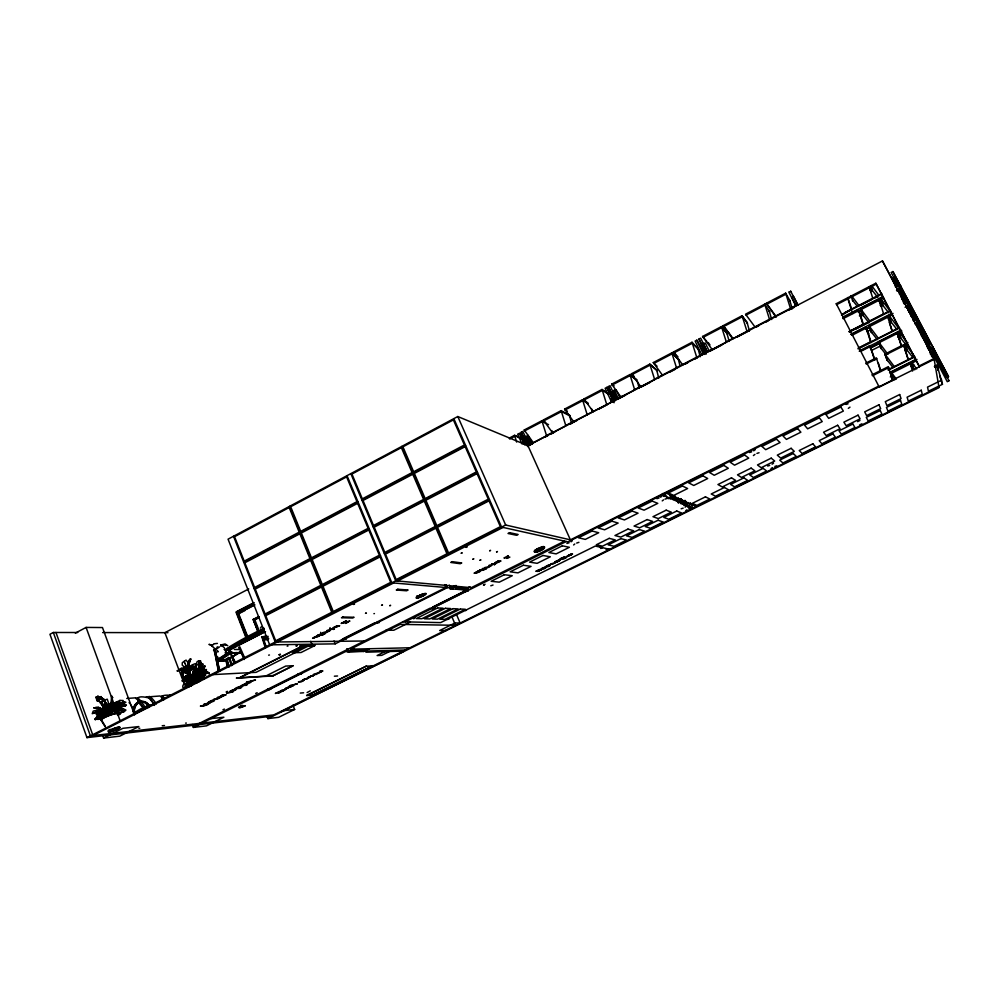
<?xml version="1.0" encoding="UTF-8"?>
<svg xmlns="http://www.w3.org/2000/svg" width="999" height="999" viewBox="0 0 999 999"><rect width="100%" height="100%" fill="white"/><g stroke="black" fill="none" stroke-linecap="round" stroke-linejoin="round"><path stroke-width="1.5" d="M188.873 685.826L189.31 684.165L188.848 685.764M101.436 697.489C103.646 702.409 98.901 694.58 102.422 699.113C106.756 702.097 96.803 695.242 101.686 699.188C99.825 696.066 99.863 697.364 102.31 699.325C106.606 701.173 97.727 698.089 101.149 696.715C99.076 698.039 102.797 699.737 103.933 699.812C100.487 700.212 101.211 696.503 100.512 696.877C99.301 699.974 107.255 700.461 102.66 698.613C101.998 697.702 104.708 701.648 102.073 697.826M106.294 709.702L106.319 706.63L107.967 705.182L105.507 703.096L102.797 706.98L104.57 707.816L105.844 711.55M192.095 682.517L190.946 685.376L191.496 683.029L193.044 682.017M195.117 676.498L196.503 676.835L194.181 676.011L190.135 678.508L192.233 676.71L193.494 682.442L192.295 676.623L195.829 675.774M198.227 679.133C196.116 677.647 195.692 683.541 198.289 677.509M193.531 682.442L192.295 677.747L194.917 676.985L196.666 678.109L194.892 676.947L192.083 677.035L195.841 677.322L194.892 676.985L195.979 677.534L195.342 677.16L195.192 678.87M190.934 676.423L189.648 670.928L191.021 668.831L195.442 668.331L195.767 672.914L194.268 669.829M187.737 667.207L187.737 662.874L190.609 658.828L188.424 666.096M198.202 671.203L194.268 667.444L191.796 667.544L193.918 669.255L196.828 669.58L198.888 671.865L198.801 667.045M199.413 673.638L196.503 676.023L199.837 673.888M98.526 700.836L98.689 696.703L96.054 697.277L97.028 700.948L99.351 700.411L99.088 697.826M187.375 680.731L187.962 682.567L187.088 677.509M197.827 677.834C193.993 683.678 200.462 672.889 204.42 675.774L202.085 675.686L204.42 675.774M101.086 698.139L100.499 696.74L101.711 699.138L100.662 696.628L101.236 698.401M187.899 682.529L184.328 677.534L185.514 676.073L188.986 674.7L187.899 682.117M105.869 709.515L105.832 710.851L102.547 710.314L100.662 711.001L105.869 709.515L102.547 710.314M196.766 679.695L196.628 680.344L197.265 678.483L196.965 680.469L196.928 677.884L199.163 675.386M198.739 667.694L198.776 671.74L198.689 670.341L198.863 671.89L199.837 671.753C202.56 672.364 200.637 671.678 200.262 674.2L199.151 674.837L195.342 670.154L193.257 675.087M187.537 669.979L188.973 671.778L184.216 668.393L184.166 666.533L185.115 666.857C189.111 666.97 189.36 674.849 188.848 670.816M197.989 671.59L196.141 675.074L198.551 670.953M182.755 674.013L182.692 674.912L183.329 670.966M199.038 679.695L199.3 681.505L199.051 679.72L199.313 681.493L199.288 680.431M97.265 698.239L98.414 700.324L97.54 698.126M198.826 666.445L199.513 660.739L200.649 660.913L201.186 664.897L198.801 671.89L198.689 670.354M97.815 698.601L98.127 700.436L97.74 698.101M199.276 663.598L199.525 660.739L197.24 661.513L195.542 665.322L197.615 671.116L198.776 671.453M187.075 677.547L187.824 675.486L187.113 676.822M196.716 679.345L196.216 679.532M199.35 662.712L199.213 663.611L199.538 660.751L198.888 665.771M100.412 697.015L100.624 698.214L101.249 697.252M196.566 677.334L195.654 672.839L196.353 671.266L195.667 672.864L196.678 677.409L195.704 672.901L196.328 671.253L195.679 672.889L196.741 677.359L195.654 672.876L196.553 677.384M111.201 705.356L112.35 697.09L111.776 706.243L112.363 697.09L111.601 695.816L110.627 708.728M111.251 712.961L111.389 710.838L115.459 710.901L112.775 711.325L109.091 710.089L108.454 712.25L112 710.676L115.459 710.901M198.789 667.057L198.838 666.42M111.713 706.256L112.363 697.09L111.064 705.818M118.744 705.719L120.654 706.168L123.214 700.511L119.917 700.424L118.744 705.719L116.146 706.793M195.941 672.19L195.679 672.889L196.341 671.291M192.095 682.554L190.846 685.351L192.07 682.554M197.065 664.947L194.93 663.761L192.02 664.972L189.535 670.804L190.097 673.826L190.247 671.565M192.994 666.258L192.857 664.959L190.909 666.196L189.423 669.917M111.576 706.256L112.363 697.09L111.513 706.231M194.143 671.877L195.879 673.751L194.73 671.553M111.576 706.218L112.363 697.09M192.308 675.724L192.52 674.225M199.45 661.7L199.538 660.726M192.17 678.321L192.332 677.709L193.681 682.329L192.37 677.734L191.296 677.821M104.096 709.415L107.355 709.577L108.928 712.687L109.341 708.528L103.734 709.49L108.691 708.029L106.319 712.861L105.245 709.715L109.341 708.528L110.827 710.863M197.053 678.858L196.603 681.405L197.003 678.771M187.987 685.838L189.935 684.44L188.436 683.291L185.552 685.164L184.415 688.061M191.034 684.103L191.533 683.041M197.377 682.067C196.191 680.294 200.05 677.035 197.003 678.97L196.466 679.02M198.614 679.957L199.238 680.556M99.151 700.524L98.851 697.527L98.963 700.636L99.351 698.838M198.489 672.24L196.766 674.25L195.654 672.876M189.872 684.502C187.462 682.829 191.796 684.078 188.324 685.027C189.885 683.391 190.235 683.791 188.299 685.064M196.179 675.012L197.602 672.077M183.017 672.14L182.805 673.388M189.91 684.477L189.098 683.591M192.058 684.627L194.867 681.955L196.616 682.28L194.143 682.367M192.795 672.527L192.495 674.25L193.756 668.294M188.948 671.803L188.536 670.579L188.873 671.415M199.563 673.838L199.201 674.899L198.851 673.289M189.81 661.837L190.584 658.878L189.073 660.214L187.288 666.957M190.147 660.913L190.584 658.89L190.347 659.889M203.771 678.845L203.671 677.085L199.525 678.421L201.124 679.432M187.75 687.2L187.899 686.4M195.979 677.559L198.252 679.295M192.782 680.856L192.195 680.806M195.866 673.738L197.265 668.356M114.96 710.576L114.173 710.364L118.656 706.33L122.977 705.519L123.177 704.582L125.862 704.969L125.524 705.868L119.256 705.818L114.96 710.576L118.656 706.33C137.962 703.771 115.272 705.369 114.798 710.464M149.138 706.842L148.164 704.445A9.266 7.992 -87.6 0 0 139.223 702.422A9.266 7.992 -87.6 0 0 134.378 711.45L134.403 713.598L134.091 711.475A9.59 8.267 -87.6 0 1 139.111 702.135A9.59 8.267 -87.6 0 1 148.364 704.22C151.036 705.506 144.855 705.881 148.376 707.542M169.743 695.679L170.517 694.755L171.366 695.129M188.886 664.123L188.611 665.434L186.338 666.296L187.013 667.582L186.363 666.321M191.333 685.801L190.235 685.739L191.346 685.838M96.329 717.469C109.64 711.887 99.251 714.098 97.103 717.819L96.329 717.469L99.825 713.91L102.31 713.049L104.907 713.673L99.962 712.412L97.677 716.071L104.121 715.122A8.529 1.486 -20.7 0 0 100.887 717.294M188.861 664.098L188.624 665.434L189.373 666.321L189.947 665.809L188.936 671.603M187.899 686.438L189.723 684.427M191.134 680.044L191.371 682.617L191.171 679.982M199.575 678.358L200.462 678.583L198.451 678.196L200.275 678.471M191.234 675.312L190.747 675.848L184.952 672.702L183.566 672.901C183.903 669.405 192.894 677.484 190.185 674.987L191.196 676.011L189.498 676.847L190.16 678.646L192.869 677.709L194.543 675.499L199.163 676.548L197.103 675.799M100.375 718.456L100.949 716.158L105.432 714.685M105.956 711.213L106.893 707.467L109.628 704.108L111.801 705.282L106.893 707.467L111.339 707.642M98.801 696.977C94.43 697.265 97.989 696.241 96.915 699.575M187.325 680.007L192.607 677.759L195.941 677.522L195.604 676.423L193.232 675.374M183.292 677.722L182.717 674.899L183.828 678.746L183.604 678.109M96.753 699.038L97.827 696.378L98.764 700.749C97.527 697.065 98.938 694.48 96.453 697.989M190.085 672.614L190.022 671.303M192.37 680.481L193.282 681.368L192.37 680.519M197.552 675.174L196.516 677.01L198.289 674.712M196.865 676.236L196.104 676.885L197.565 675.212L196.303 676.935L195.629 676.498L196.466 676.997L199.463 674.3M192.582 681.093L192.295 679.882M196.453 674.188L196.141 675.074M106.131 714.21L107.83 711.837L109.952 712.537L106.543 714.572L105.182 713.786L103.409 716.033L106.131 714.21L103.247 711.35L99.962 712.412L98.539 715.234L102.31 713.074L103.247 711.35L107.792 712.162M114.186 706.63L115.447 702.597L118.794 702.047L116.334 704.47L111.426 705.494L109.191 710.589L112.063 709.652L115.447 702.597L109.191 710.589M115.647 711.388L116.421 709.003L113.599 709.69M189.236 683.741L184.703 683.865L183.029 685.152L182.717 687.137L184.465 688.161L190.797 682.804M186.338 676.71C186.326 674.575 184.166 677.859 185.439 678.608L185.29 679.994L184.453 679.058L185.939 680.606M185.24 679.857L181.843 680.806L184.415 681.817L186.301 680.319M112.063 709.652L113.923 704.632L117.083 701.723L115.06 704.058L111.426 705.494L115.06 704.058L116.334 704.482L112.3 705.094M105.444 713.498L104.82 715.159L106.531 712.874L108.229 713.436M183.341 671.003L185.327 668.056M310.314 690.821L307.08 692.557M96.279 696.902L96.653 697.452L96.516 696.69M198.938 676.935L199.5 677.871L197.964 676.036C200.349 678.771 199.101 676.248 196.541 675.774C202.11 679.382 197.552 674.862 193.918 674.725L191.383 675.124L191.171 676.011L189.66 674.562M111.9 709.552L113.973 704.682L116.334 704.482L115.072 704.07M199.75 669.805L200.637 668.194L201.773 668.818M184.066 669.23L188.349 670.067L183.391 669.23L177.235 670.866L181.731 667.944L184.69 668.531M106.543 714.572L107.83 711.837L104.171 714.347M187.874 686.925L190.072 685.614M201.91 674.3C195.155 681.33 205.195 669.243 209.178 673.338L206.568 672.827C203.072 672.664 194.031 681.605 202.672 673.888M102.66 698.613L102.26 698.214C100.325 697.177 102.622 700.349 103.884 699.912M187.612 669.854L188.361 670.217M206.556 672.851L209.39 673.788L207.555 671.678L204.433 671.203L200.062 674.437L199.338 677.197L200.524 675.224M199.338 677.21L199.775 676.385L199.463 677.21M186.289 686.738L187.288 683.516L189.585 683.054L188.424 683.341M196.903 680.993L198.614 679.432M194.093 682.042L195.454 679.869M99.912 718.793L102.26 716.271L99.575 717.956L97.977 717.719L96.915 719.417L99.912 718.793L100.599 715.933L105.082 715.272M201.236 675.936L196.728 679.407M200.125 670.254L202.085 666.445L204.096 666.483C207.018 664.248 201.86 669.492 200.662 670.366M196.803 676.485L196.191 676.311M187.225 676.261L187.824 675.474M280.17 654.195L279.008 654.77M200.275 670.953L200.687 670.329M191.046 670.042L190.697 670.629L191.508 669.23M242.07 705.906L241.046 706.368L243.207 705.594M114.211 709.939L115.497 707.841M188.124 670.391L186.501 669.442M190.172 667.045C192.682 665.609 187.4 669.105 190.397 667.232L191.471 667.632M189.773 667.444L189.723 667.444M109.278 707.879L111.801 705.319L109.291 707.879L111.576 706.518M111.463 710.739L112.974 708.478M191.009 675.848L190.235 674.974M189.073 686.837L189.51 686.163M192.957 677.01L192.108 678.821L197.502 678.546L199.488 681.33M373.901 613.673L374.438 613.561M193.456 668.319L196.403 666.733M382.43 604.982L381.543 605.332L382.442 604.932M189.011 684.452L189.773 684.303M217.507 660.639L217.27 659.914M225.974 659.877L219.705 660.139M226.611 659.59L226.323 660.639L216.87 660.926M101.648 698.101L103.222 699.188M192.495 684.19L193.182 683.304M201.348 665.234L200.687 665.933L202.597 663.661L199.038 667.619L199.875 666.62M231.081 652.859L241.258 652.809L241.071 651.348M193.756 682.792L194.855 681.967L196.641 682.305M103.521 699.412L107.842 705.519M201.998 670.541L204.208 668.506L201.261 668.518L204.895 666.42L201.061 669.992M203.259 668.081L204.882 666.433L200.387 669.105L199.013 671.54M203.871 667.632L204.882 666.445M260.377 628.059L261.488 626.66M192.582 680.669L192.607 677.409L192.932 680.594L190.222 683.304C186.463 683.491 188.936 679.532 191.333 680.831M226.074 660.189L240.26 652.197L225.649 660.414A91.246 42.158 61.4 0 1 223.426 660.664M264.173 637.899C262.725 635.764 265.135 640.371 266.895 636.8M187.687 670.154L183.429 668.943L177.248 670.891M201.985 664.447L202.622 663.673M150.087 698.239L150.374 696.965L149.151 696.415L148.776 698.076L150.087 698.239L154.246 704.307M148.614 705.669L151.91 705.057M113.948 710.301L116.159 707.679L119.131 707.117L121.978 708.254L117.77 709.715L115.772 708.453L113.274 708.89L111.551 710.764M103.334 699.787L102.335 698.189M119.38 708.391L115.397 710.838L115.459 711.788L117.407 710.102L121.603 709.864L122.765 708.503L125.961 710.077L123.426 711.912L118.631 709.889L114.598 711.825M191.771 682.654L193.806 681.468L196.229 682.305M101.823 697.964L101.91 698.776M189.36 667.981L190.235 668.98M201.373 669.605L202.485 668.531M98.451 716.033L97.103 717.819M199.238 679.844L197.09 681.231L198.651 680.019M197.115 681.256L197.827 680.444M185.539 685.152L186.101 684.552M113.624 710.439L116.159 707.679L113.436 710.464M114.048 709.34L119.106 703.87L123.988 703.408L125.899 702.235L120.205 702.909L114.136 709.402L112 709.128L117.42 703.546L121.154 702.772L123.988 703.383L121.154 702.772M230.057 653.209L217.982 660.501L217.72 659.815L230.569 651.71M101.923 698.488L103.009 698.751M190.285 672.764L190.097 673.826L190.085 672.764M98.377 716.395L97.053 717.781L102.148 714.722M103.297 699.125L103.659 699.412M193.619 666.758L192.757 667.732L196.129 665.297M200.537 672.065C203.546 668.955 211.713 668.443 201.498 671.79L200.362 673.551L205.844 674.924L203.771 673.451M98.539 715.234L101.011 713.873L104.72 715.209L102.31 713.074L99.001 714.647M262.987 637.699L266.308 636.013M191.496 677.26L190.147 678.521L192.245 676.723M197.178 681.018L198.664 679.844M234.191 662.699L229.708 651.148L235.364 662.399M239.51 707.467L244.218 705.606M230.357 651.136L229.196 651.46M245.379 705.769L239.96 707.829M113.836 710.489L111.389 710.838L114.535 710.351L111.239 713.011L111.389 710.838L109.091 710.089L112.775 711.325M106.331 709.415L107.355 709.59L108.928 712.774M102.66 699.1L102.86 698.888M196.453 666.708L195.379 670.217L199.013 673.251L198.139 672.215M102.46 713.124L97.015 710.164L93.219 711.088L92.245 713.698L95.579 712.649L97.015 710.164L104.72 711.862M97.527 698.713L98.052 699.462M194.218 683.279L195.667 681.817L196.578 682.292L194.867 681.955L196.541 682.379M199.962 678.895L201.099 678.259M149.226 705.569L147.852 705.856L147.015 704.545A9.278 8.004 -87.6 0 0 138.062 702.522A9.278 8.004 -87.6 0 0 133.204 711.563M189.51 681.193L186.85 681.78L186.563 683.366L187.7 682.916L185.539 683.653L187.487 682.629M201.873 666.82L203.172 664.735L200.524 662.687M187.063 679.258L189.935 677.522L187.125 678.758M196.316 678.771L198.364 678.845L196.641 678.558M196.716 665.009L197.677 664.198M188.361 678.284L187.063 679.233M198.476 681.655L197.24 679.869C194.793 679.632 190.821 685.664 190.547 682.804L192.732 681.256L197.278 682.717M265.409 636.051C260.439 636.438 263.174 640.696 266.683 639.148A174.95 76.311 64.6 0 0 267.932 639.16M280.444 654.457L279.658 654.832M295.954 645.941L296.79 645.679M297.24 645.629L296.453 645.991M118.319 715.434L122.502 711.638L119.48 709.715L118.082 711.887L118.244 714.248M202.123 670.654L203.234 669.992M112 709.128L119.131 703.933L124.488 702.047L122.765 703.196L117.42 703.546L123.988 703.408L122.765 703.121M101.586 716.533L98.764 719.367L101.586 716.533L100.599 715.933L97.977 717.719M265.347 647.939L261.9 636.962L262.849 636.825L266.333 647.177M262.812 636.863L261.676 637.1M217.083 659.864L230.07 651.373L231.343 652.772M146.366 696.753L147.677 696.915A36.264 31.119 -88.1 0 1 154.52 705.381M95.255 719.617L98.464 717.382L102.909 716.133M196.054 681.693L195.442 681.056M200.574 669.055L203.134 668.019L199.313 667.02M104.57 707.816L106.319 706.63L107.505 709.302L106.319 706.63L104.283 705.194L106.331 706.63M215.896 649.437L219.518 646.902M179.995 670.217L182.817 669.305L182.168 669.38M94.917 719.068L98.239 716.857L102.71 715.596L102.909 716.246L98.239 716.857L98.514 717.494L95.317 719.667L94.917 719.068L98.514 717.494L98.227 716.82L101.923 715.858M96.229 714.372L98.202 713.086L101.873 714.297M257.143 692.719L255.657 693.443M229.108 654.32L219.83 660.626M188.611 682.017L189.261 681.605M222.927 709.789L224.388 709.078M220.717 658.179L229.733 652.484M218.019 660.551L230.906 652.434M216.808 647.389L217.782 646.778M238.561 707.404L239.997 706.78M241.121 686.987L236.738 688.124C249.3 685.264 239.098 685.451 235.077 688.686L240.097 688.311L241.096 687.811L239.31 687.936L241.608 686.987M115.322 711.65L118.569 709.702L121.603 709.814L124.425 711.438L121.603 709.864L118.631 709.889M238.961 652.772L226.149 660.277M187.962 681.106L189.685 679.72L191.633 679.819M226.049 659.352L228.808 657.742M234.865 654.195L236.813 653.059M220.717 646.141L223.739 644.717L225.849 645.342M200.275 676.311L199.363 676.81L204.458 675.861L201.511 674.712M191.571 667.27L189.086 668.044M200.349 673.638L203.634 672.29M104.758 710.102L102.885 710.963L104.246 710.227L105.832 710.876L104.271 710.913M264.385 636.962L265.135 637.874L267.794 636.838M102.885 710.976L104.246 710.239M243.681 705.794L239.061 707.292M77.735 632.517L53.322 632.479L49.95 634.278L86.963 737.624L272.565 716.121M875.823 283.229L919.405 366.708L875.823 283.229L836.263 303.708L879.083 386.8L878.783 386.089L570.404 539.847L527.922 445.654L457.792 416.521L228.059 539.173L269.668 644.842L335.189 643.856L447.34 587.637L450.499 587.912L454.058 586.126M75.337 633.129L86.089 627.422L102.472 627.547L134.553 714.909M243.806 562.362L358.079 502.085M361.913 500.062L465.596 445.379M187.013 683.816L187.487 683.591M235.102 690.259C241.184 686.088 222.103 693.893 233.291 691.046C239.448 687.462 225.786 692.732 234.191 690.484M548.563 424.65L542.307 421.628L524.637 430.894L524.225 429.995L541.895 420.729L545.654 422.552M571.503 423.564L569.555 415.109L569.967 415.996L561.563 411.538L543.756 420.866L543.344 419.967L561.138 410.639L568.356 414.473M631.405 373.788L649.825 364.136L657.005 370.517L649.825 364.136L654.62 379.445L640.771 386.65L631.405 373.788L634.203 376.448M702.559 336.476L721.478 326.561L727.284 333.791L721.478 326.561L726.348 342.07L712.137 349.475L702.559 336.476L706.83 341.458M509.203 438.124L514.572 435.314L524.225 440.122L514.572 435.314L516.683 442.095M567.382 411.263L564.585 409.091L582.504 399.687L587.849 402.822M607.542 393.631L602.459 390.359L584.39 399.825L583.965 398.926L602.035 389.448L609.677 394.38M657.042 366.246L653.271 362.587L671.815 352.859L678.571 359.49L671.815 352.859L676.623 368.219M523.826 439.248L525.037 444.855L519.905 433.516L517.644 434.128L522.127 444.068M527.609 446.478L521.203 432.267L522.877 431.393L529.283 445.604M613.873 401.648L606.843 387.362L605.119 388.274L611.675 402.247M614.872 400.574L608.304 386.601L610.039 385.689L616.608 399.675M704.07 354.458L696.89 340.147L695.117 341.084L701.91 355.02M705.719 353.034L698.9 339.098L700.686 338.162L707.629 352.285M790.858 291.483L788.76 291.995L795.828 305.869M636.288 379.845L630.357 375.474L612.075 385.065L611.65 384.153L629.919 374.575L637.05 379.832M631.843 374.7L650.262 365.035M703.009 337.387L721.927 327.472M723.476 326.661L742.544 316.671L747.489 323.239L742.082 315.746L723.026 325.749L728.795 333.004L728.358 332.105M509.602 439.023L514.972 436.201M564.997 409.99L582.929 400.587L588.261 403.708M653.708 363.486L672.252 353.771M673.763 352.972L692.457 343.181L698.376 349.138L692.02 342.27L673.326 352.06L677.959 356.805M745.991 315.122L765.197 305.057L764.735 304.133L745.541 314.198L755.219 327.272M530.506 444.955L526.673 436.451L525.024 437.312L527.584 442.969M611.201 392.245L612.899 391.358L616.221 398.414M617.807 398.663L613.873 390.284L616.046 389.71L620.029 398.189M699.824 345.904L701.573 344.992L705.644 353.321M248.739 588.948L164.897 632.667L184.453 684.54M532.966 442.545L527.647 445.866L882.467 260.939L934.028 358.554L939.023 387.612L267.869 718.593L266.758 715.721M546.753 435.364L552.272 432.492M566.058 425.299L613.149 401.323M614.847 399.875L621.753 396.278M634.19 389.797L641.108 386.201M653.546 379.72L703.483 353.621L703.508 354.245M705.756 352.51L712.587 348.951M726.248 341.833L733.079 338.274M746.753 331.144L797.527 304.608L797.552 305.257M530.032 444.93L532.779 443.494M545.192 437.038L547.939 435.601M550.699 434.165L554.832 432.018M569.992 424.113L576.885 420.529M598.938 409.041L607.205 404.732M617.407 399.413L625.686 395.104M640.871 387.187L650.536 382.155M669.867 372.09L675.386 369.218M685.052 364.185L687.811 362.737M694.717 359.141L697.477 357.704M709.627 351.373L721.902 344.98M736.912 337.163L749.188 330.769M756.018 327.21L758.74 325.799M765.559 322.24L768.293 320.816M788.76 310.152L794.217 307.317M254.196 588.673L369.23 528.746M373.089 526.735L477.485 472.365M253.946 602.647L236.388 611.738L246.528 637.724M892.906 271.578L891.145 272.49L946.702 377.597L948.526 376.71L892.906 271.578L948.526 376.71M253.871 603.059L236.076 612.287L246.166 638.149M238.087 613.174L253.996 604.944L237.924 613.074L247.602 637.562M248.064 637.574L238.499 613.349L254.932 604.894M239.723 613.224L245.267 610.352M876.123 284.228L836.675 304.645L836.263 303.708M844.617 312.699L881.605 293.644M895.304 286.588C899.55 279.97 904.657 289.673 896.777 289.373M841.695 314.498L851.31 309.553L847.614 297.852M842.095 314.535L881.83 294.081M895.541 287.025L899.649 284.902L900.599 288.948M841.508 315.122L845.616 312.999M860.663 305.244L871.615 299.613M874.35 298.202L877.097 296.79M253.209 619.442L258.229 632.217L253.109 619.442L258.691 616.62M263.374 629.095L258.316 631.68L253.584 619.63L258.629 617.045M259.028 617.057L253.983 619.642L258.716 631.693L259.528 631.693M258.566 617.719L254.795 619.655L258.466 629.02M843.306 316.883L883.066 296.428M257.717 618.369L253.584 619.63M842.632 317.819L858.378 309.727L858.815 310.589L861.213 316.908L858.378 309.727L862.999 324.4L849.2 331.456M883.191 297.04L880.531 298.401L882.504 304.982L882.954 305.831L880.531 298.401L889.834 310.764M896.503 290.197L899.162 288.823L901.223 296.466M264.685 615.222L380.482 555.656M384.365 553.658L489.473 499.6M843.081 318.681L858.815 310.589M860.976 309.553L879.482 300.05L879.02 299.176L860.526 308.691L863.336 315.896L860.526 308.691L869.779 321.016L883.678 313.911M880.981 299.275L883.653 297.902M896.965 291.059L899.624 289.685M858.191 311.713L860.926 310.302M859.003 311.576L861.737 310.165M858.403 312.138L861.15 310.726M878.97 301.573L881.717 300.162M859.615 314.46L862.349 313.049M880.181 303.883L882.929 302.485M899.387 294.031L902.134 292.62M859.365 315.859L862.125 314.448M880.082 305.232L882.854 303.808M220.816 645.017L225.1 643.943L227.797 645.729M228.534 650.361L225.649 650.424L263.823 630.906M849.175 331.618L890.459 310.514M904.22 303.471L908.591 301.248L909.839 304.171M849.4 332.055L890.696 310.951M904.457 303.908L908.591 301.798M855.681 329.096L868.044 322.777M229.221 649.924L265.022 631.63M236.626 646.39L229.745 649.912L226.523 649.974M239.385 644.992L265.534 631.63M850.624 334.415L891.932 313.311M905.706 306.281L910.077 304.058M851.448 334.478L865.946 327.085L866.395 327.947L868.643 333.953L865.946 327.085L870.591 341.808L858.116 348.139M893.056 313.424L889.048 315.472L890.858 321.74L891.308 322.59L889.048 315.472L898.388 327.884M905.082 307.28L907.754 305.919L909.377 311.963M851.897 335.352L866.395 327.947M887.986 317.12L869.405 326.598L868.955 325.736L887.524 316.246L892.194 331.019M889.497 316.346L892.169 314.985M866.245 328.871L868.993 327.472M865.646 329.433L869.779 327.322M906.955 308.354L909.714 306.943M866.857 331.755L870.991 329.645M908.191 310.689L910.951 309.29M186.576 683.378L187.113 683.129M86.963 737.624L505.669 525.012L570.404 539.847M134.453 713.91L147.215 707.442M393.643 582.966L92.982 735.576L55.956 632.479M397.552 580.981L503.084 527.422M859.277 347.814L899.375 327.485M913.198 320.467L917.582 318.244M858.129 348.951L899.6 327.922M913.423 320.904L917.582 318.793M859.44 350.924L870.004 345.567L870.454 346.441L861.213 351.124M859.352 351.323L900.848 330.294M914.684 323.289L919.068 321.066L919.567 324.837M901.435 330.269L898.75 331.631L900.374 337.587L900.823 338.449L898.75 331.631L907.179 342.844M914.859 323.464L917.557 322.103L919.267 329.133M879.008 342.732L897.676 333.279L897.227 332.405L878.558 341.858L881.018 348.464L878.558 341.858L887.874 354.283M899.2 332.505L901.897 331.144M915.321 324.338L918.019 322.977M871.315 347.078L879.607 342.882M870.753 347.664L879.058 343.469M897.052 334.353L899.824 332.954M870.154 348.214L879.832 343.306M103.596 738.061L122.877 728.308L138.836 726.56L119.843 736.138L103.596 738.061L102.535 735.139M871.365 350.549L881.056 345.654M897.664 337.25L900.436 335.851M321.141 633.528L320.055 634.065L324.538 633.528L321.141 633.528L320.667 632.33M330.469 628.821L329.37 629.37L333.803 628.846L330.469 628.821L329.982 627.622M239.885 677.497L302.272 646.041M240.409 677.459L302.759 646.028M865.746 363.161L876.36 357.817L880.556 371.128M907.879 342.545L905.181 343.906L906.692 349.638L907.142 350.499L905.181 343.906L914.584 356.406L888.099 369.68M921.353 335.764L924.05 334.403L924.525 335.277L921.827 336.638M306.181 645.966L292.744 652.734L301.049 652.509L315.234 645.379L300.711 645.629L299.8 646.078L314.348 645.829M866.208 364.036L876.81 358.691M885.389 354.995L904.12 345.554L903.658 344.68L884.927 354.108L887.274 360.489L884.927 354.108L894.28 366.583M252.035 677.172L252.909 676.735M226.661 692.906L232.717 692.007L226.661 692.906L226.224 691.783M202.947 706.143L203.621 705.806L200.387 706.106L208.566 704.133L203.471 706.093M265.971 675.961L285.677 666.071L293.306 665.721L272.939 675.936L236.338 678.096L273.301 675.536M374.975 622.727L343.494 638.523M444.617 584.64L445.841 587.499L376.923 622.065L378.584 622.102M871.952 374.862L888.298 366.67L892.656 380.469M272.452 675.961L292.832 665.746M872.414 375.774L888.773 367.57M450.187 588.711L456.143 585.489L449.787 588.673L463.936 589.885L470.142 586.788L463.524 589.847M928.496 349.45L932.916 347.24M888.323 370.117L914.797 356.868M928.733 349.887L932.916 347.802L933.665 352.272L930.881 353.658M889.572 372.515L916.058 359.265M930.007 352.297L934.427 350.087M916.982 359.44L911.575 362.137L913.411 368.394L911.575 362.137L916.72 368.981M909.215 364.273L912 362.887M930.131 353.821L932.916 352.435L932.454 349.712M916.095 360.989L891.707 373.176L891.245 372.302L910.039 362.899L912.611 371.029M466.083 588.074L453.309 586.825M890.296 376.923L893.081 375.537M911.213 366.483L914.01 365.085M932.142 356.031L934.927 354.645M199.138 723.438L266.371 689.897L269.118 689.685M564.56 541.121L471.241 587.687L395.754 580.819L350.836 473.626M465.646 590.983L431.818 607.854L435.339 607.517L432.742 607.392M269.368 689.073L299.026 674.275M434.29 606.905L465.334 591.42M192.27 724.512L193.369 727.422L345.392 651.648L348.014 651.573L352.909 649.138M405.119 621.865L566.271 541.508M919.23 365.921L934.028 358.554M415.035 617.782L413.411 618.593L414.135 618.606M432.33 609.153L434.665 608.379M346.84 648.701L348.139 651.897L353.971 648.988M879.832 386.813L894.879 379.32M348.639 651.885L347.465 649.013L348.589 651.885L354.408 648.975M485.114 584.24L483.466 585.064L484.103 585.127M566.895 543.493L569.143 542.757M572.265 540.821L571.078 541.795M656.88 498.663L659.078 497.964M661.937 496.141L660.589 497.215M749.525 452.51L751.66 451.835M755.256 449.65L753.721 450.811M845.991 404.445L848.076 403.808M410.389 621.977L393.793 630.244L386.039 630.194M493.031 585.039L490.784 585.789M573.613 544.967L574.775 544.005M578.896 542.332L576.685 543.056M662.225 500.899L663.561 499.85M753.408 455.556L754.907 454.408M759.053 452.747L756.942 453.409M848.301 408.366L849.987 407.13M668.306 498.701L672.29 496.728L678.159 499.338M934.352 366.446L937.062 365.097L938.186 369.992M363.199 651.148L348.651 651.548M365.809 649.85L351.486 650.137M670.042 498.913L672.689 497.589L677.384 499.662M934.827 367.332L937.537 365.984M363.474 651.46L369.23 648.626M369.655 648.613L363.948 651.448L348.139 651.897M449.238 618.768L447.065 619.505M465.596 610.664L466.521 609.877M384.765 651.735L377.11 655.531L381.73 655.356L389.335 651.598M599.537 545.666L600.824 548.488L602.422 547.689M681.156 508.791L683.166 508.141M767.694 466.046L769.667 465.409M773.563 463.149L772.115 464.198M857.579 421.64L859.952 420.467M941.807 380.07L927.534 387.125L928.421 391.221L942.457 384.303L937.062 365.097L937.949 370.454M306.631 695.366L366.508 666.046L306.755 695.666L313.811 694.705M608.116 548.988L606.093 549.675M685.739 510.701L687.012 509.752M771.003 468.643L772.427 467.619M776.785 465.796L774.849 466.421M859.527 424.987L861.875 423.826M949.013 380.507L947.264 381.705L931.43 351.735M372.902 665.721L312.987 694.78M372.902 665.571L313.748 695.029M938.91 386.975L273.788 714.909L90.41 735.863L53.322 632.479M281.119 711.85L404.433 651.061L365.871 652.197M292.932 705.119L294.643 709.452L278.646 717.319L267.869 718.593M119.917 700.424L115.834 702.422L122.19 703.646L119.718 703.383L120.654 706.168M97.952 700.012L98.027 700.461M108.354 705.032L110.589 705.931L111.801 705.319M264.211 637.05L268.232 637.999M563.186 557.954L561.813 558.891L565.584 557.604C556.967 559.215 562.662 560.564 566.933 557.167L564.285 556.93L559.902 558.916L564.273 557.355L563.299 557.729M106.294 709.278L108.566 708.204M539.26 570.716L541.745 569.592L538.274 571.028L540.746 569.355L539.935 569.405L535.851 571.353L539.547 569.792L537.1 571.465L538.661 571.141M98.364 700.224L105.37 709.902M242.07 705.556L240.859 706.068M262.974 638.761L267.757 638.611M225.424 659.939L223.451 660.614M194.555 678.808L193.631 679.008L194.905 679.02M218.406 671.465L214.897 652.322M215.359 652.31L219.817 670.953M96.566 698.251L98.426 697.627L99.238 698.988L99.188 698.301M98.127 700.436L97.19 698.326L98.889 697.252M97.677 699.612L97.502 699.188M461.038 553.221L461.675 552.959M461.613 553.159L462.25 552.897M263.861 637.911L267.907 636.226M203.771 673.476L205.557 672.964M203.247 673.663L204.395 673.226M201.298 668.568L203.134 668.006M101.236 696.553L100.462 697.015M242.307 705.469L241.196 705.893M201.261 668.556L203.134 667.994M192.994 682.03L196.566 681.93L195.117 681.618M188.511 669.817L187.812 669.705M223.739 644.717L222.702 645.054M241.346 705.956L242.682 705.531M112.712 705.831L114.036 705.394M193.818 681.83L193.431 681.905M123.177 704.582L119.256 705.818L119.281 706.668L122.74 705.069L125.537 705.818L122.977 705.519M240.884 705.781L241.746 705.531M93.132 712.936L96.404 711.937L100.887 713.024M240.909 706.218L241.583 706.043M188.062 676.086L191.271 674.912M187.999 673.413L184.678 672.04L188.274 670.766M97.303 698.376C98.252 695.928 97.89 694.505 98.302 699.3L97.502 696.753L97.964 698.801C98.913 696.678 96.104 696.952 97.715 698.875L98.464 696.553M193.144 676.323L195.255 675.861L193.406 674.75M240.26 706.817L239.498 706.98M188.848 670.953L188.973 671.778M214.485 652.509L215.859 652.147M224.138 649.412L225.162 649.85M287.15 646.153L287.987 645.991M268.619 655.157L269.468 654.994M279.146 654.782L280.182 654.67M201.648 677.859L203.808 678.521M104.358 711.738L101.286 701.473L107.255 699.175L109.515 705.956M232.292 652.772L231.581 651.473M214.723 652.484L218.419 669.992M133.516 713.648L135.564 713.348M103.721 699.325L102.597 699.175M138.911 728.346L139.798 728.271M162.2 725.749L164.473 725.511M185.602 723.126L186.376 723.064M104.008 714.972L101.611 714.472L101.935 715.109L97.677 715.958L101.611 714.472L104.695 714.572M94.006 707.829L98.826 707.504L94.006 707.829L98.826 707.504L104.371 710.888M110.589 705.931L112.887 705.581M198.863 671.852L197.39 671.565L198.177 672.252M193.369 727.422L206.493 725.873L223.876 717.22L210.989 718.631M213.711 643.831L217.407 643.406M226.261 660.639L225.799 659.602M284.066 710.614L294.643 709.452M199.263 674.837L199.113 674.025M230.694 653.084L230.494 651.485M353.908 604.058L354.57 603.995M353.371 604.445L354.033 604.383M194.243 681.668L195.142 681.58M104.62 711.388L100.012 707.891L95.504 707.579L100.012 707.891L104.371 710.926M101.998 715.134L97.652 716.658L99.575 715.259L101.948 715.184M267.682 689.248L270.941 688.998L270.08 689.422L266.808 689.672L430.232 608.141L432.417 608.254M126.773 698.488L135.714 697.814A36.788 31.468 -88 0 1 143.307 707.654M143.269 707.841C134.003 698.601 136.289 695.042 147.877 697.714M163.749 699.824A35.714 30.757 -88.2 0 0 160.077 695.978L150.25 696.728A36.151 31.044 -88.1 0 1 156.356 703.97M163.312 699.737C158.441 694.817 166.333 695.079 170.005 695.229M96.915 715.459L102.023 715.858M466.521 546.915L467.157 546.878M465.909 547.352L466.545 547.315M213.524 644.68L211.538 644.78M220.916 661.088L219.68 661.126M115.984 713.199C113.399 712.612 95.38 718.98 101.91 720.042M298.464 673.888L301.611 673.701L297.49 674.375M101.099 708.553L97.053 708.129M198.901 673.089L199.55 673.064M366.408 666.221L373.027 665.871M213.124 674.6L256.069 672.327L311.925 644.205L310.764 641.321M234.34 649.475L239.648 649.487M99.4 707.729L96.279 707.854L99.413 707.729L96.279 707.854L99.413 707.729L96.279 707.854L99.413 707.742L104.271 711.151M223.426 660.664L222.203 660.701M115.772 708.453L119.78 709.502L117.507 708.353L113.274 708.89L117.507 708.378L119.131 707.117L114.136 709.402L120.205 702.909L115.06 708.878L117.507 708.353L119.78 709.502M202.123 673.913L201.036 673.963L205.382 675.112L203.034 674.038M217.557 660.576L226.898 660.252M364.036 651.136L405.469 649.987M238.361 652.584L241.596 652.509M235.577 652.747L241.583 652.597M351.473 650.474L366.258 650.087M409.977 647.764L350.312 649.2L400.087 624.375L455.544 625.299M237.05 652.622L235.602 652.647M238.973 707.642L244.855 705.956M233.179 652.709L234.028 652.684M340.334 641.271L364.373 641.008M343.119 639.085L346.228 639.06L342.182 639.56M342.232 639.46L343.981 639.447M263.087 638.823L268.793 638.786M344.917 638.511L376.261 622.752M264.26 637.112L265.022 637.112M102.635 632.567L167.944 632.667M446.103 630.581L439.672 630.544L455.119 622.926L461.388 623.051M195.792 675.774L197.115 675.848M375.362 622.914L379.383 622.452L376.423 622.389L338.574 641.296L275.249 642.007L233.504 536.276M402.822 621.815L440.634 622.614L595.304 546.053L609.652 549.313M120.504 708.428L122.765 708.503M432.854 607.342L434.115 607.404M433.104 606.843L464.135 591.321M210.464 644.767L208.941 644.392L210.926 644.879L215.26 649.288L216.221 655.019M194.83 668.993L196.129 669.805L191.845 667.919L196.553 670.042M464.597 591.508L465.796 591.608M464.71 591.445L468.094 591.183L464.523 591.033L467.782 589.41L464.822 589.148M445.841 587.499L391.833 582.804L347.028 475.661M450.412 588.274L453.296 588.523M457.642 588.898L463.424 589.398L456.006 588.861M450.224 588.374L453.109 588.623M453.321 587.162L466.545 588.336M195.629 673.314L194.256 671.203M205.569 670.042L202.347 669.392M101.985 698.401L102.522 698.563M209.178 673.351L207.455 672.939M102.31 699.263L104.058 699.475M97.852 700.037L98.576 700.237M95.579 712.649L102.023 714.572M186.376 672.876L184.678 672.015M218.094 657.504L216.271 655.681M337.562 675.986L334.378 676.198M109.715 709.827L112.762 711.388M303.609 692.782L300.274 693.069M187.625 673.201L186.9 672.901L188.037 673.451M191.858 667.931L193.257 668.556M195.866 681.668L196.516 681.942M665.047 499.113L667.207 498.414L664.547 492.769M685.102 507.18L686.388 506.206L683.728 500.599M688.91 508.816L690.896 508.166L688.236 502.547M526.673 436.451L526.098 436.201L529.932 444.705M662.287 494.867L692.956 508.241L690.321 502.684M521.203 432.267L528.196 446.715M665.983 493.019L696.315 506.58M205.369 675.124L203.846 674.337M104.995 712.05L97.452 707.791L101.673 710.913M197.964 672.252L197.402 671.59M608.304 386.601L615.184 400.711M614.135 385.839L611.65 384.153L620.953 396.99L634.69 389.822L629.919 374.575L630.357 375.474M186.338 668.88L187.238 669.492M184.715 679.045L186.214 680.244M195.205 680.469L192.532 677.747M118.107 711.937L120.454 713.761L116.421 709.003M196.541 670.029L198.439 671.803L197.477 670.816M220.854 644.655L224.4 647.789M100.974 716.52L98.202 713.086M675.424 353.983L673.326 352.06L682.804 364.997M190.884 685.664L181.955 676.847L190.946 685.614L181.968 676.86L191.009 685.539L182.043 676.76L181.431 671.778L183.254 669.105L185.764 667.782L183.579 669.268C181.806 680.494 181.606 676.348 191.059 685.489M187.1 681.693L182.005 676.81L187.025 681.768M194.88 678.983L196.391 681.455M701.573 344.992L705.968 354.345M698.9 339.098L706.081 353.409M184.653 679.233L185.914 680.669M121.603 709.864L123.426 711.912M727.459 331.044L723.026 325.749L732.654 338.786L746.977 331.318L742.082 315.746L742.544 316.671M870.629 285.926L871.94 290.035L877.771 297.352M882.504 304.982L888.685 312.737M890.858 321.74L897.077 329.57M900.374 337.587L905.743 344.368M906.692 349.638L912.999 357.592M912.961 367.52L914.772 369.817M857.229 306.206L852.434 300.112L852.871 300.949L850.823 295.667M862.886 315.047L868.993 322.802M877.297 339.598L871.153 331.768L871.603 332.63L868.955 325.736L878.233 338.099M880.569 347.602L885.876 354.37M886.825 359.628L893.044 367.582M894.817 379.757L891.245 372.302L896.365 379.121M871.603 285.639L879.008 295.467M851.71 295.941L859.065 305.744M776.073 317.232L766.308 303.309L785.651 293.169L790.184 301.174L789.734 300.274L792.244 308.816M776.048 316.421L766.308 303.309L766.77 304.233L786.126 294.081L785.651 293.169L790.584 308.841M105.245 726.81L101.149 720.404A9.166 1.586 -20.8 0 1 111.001 714.934A9.166 1.586 -20.8 0 1 117.507 714.922M729.208 333.279L732.654 337.999M653.271 362.587L662.687 375.474M583.965 398.926L593.194 411.688M564.585 409.091L573.751 421.815M708.291 342.595L709.989 344.942M543.344 419.967L552.459 432.667L565.834 425.699L561.138 410.639L561.563 411.538M524.225 429.995L533.291 442.657L546.578 435.739L541.895 420.729L542.307 421.628M106.793 704.245L104.346 700.774L105.519 704.657L104.346 700.736L105.744 705.194M105.045 725.923L102.36 721.378M101.286 701.473L105.245 707.542M148.077 705.669L147.215 704.32A9.603 8.279 -87.6 0 0 137.962 702.222A9.603 8.279 -87.6 0 0 132.929 711.588M187.712 669.43L191.408 675.711M114.336 708.391L115.347 710.114M918.843 321.191L917.332 318.306M932.679 347.352L934.19 350.212M898.625 285.452L894.192 276.835L892.569 278.184L896.877 286.351M900.786 289.548L907.891 302.747M910.064 306.843L916.632 319.518M920.154 325.936L924.562 334.503M925.998 337.225L929.594 344.043M933.928 352.21L937.524 359.028M938.186 360.04L949.05 380.831M918.568 323.701L919.804 326.049M899.762 291.795L905.519 302.697M907.679 306.78L914.872 320.404M918.468 327.222L922.789 335.389M924.225 338.112L929.994 349.013M901.435 345.741L897.227 332.405L899.337 339.21L897.676 333.279M908.353 359.528L903.658 344.68L905.643 351.261L904.12 345.554M871.94 290.035L872.377 290.884L871.078 286.775M224.525 649.1L224.875 649.787M135.714 697.814L135.901 698.626M798.026 305.07L793.543 296.316L791.982 297.714L795.504 304.633M790.609 291.021L797.926 305.357M240.634 651.261L241.446 652.647L238.012 652.772A174.226 73.726 54.7 0 1 235.427 652.846M709.39 351.373L705.306 343.044L703.184 343.581L707.267 351.923M696.89 340.147L703.708 354.083M692.457 343.181L692.02 342.27L696.84 357.679M685.289 500.549L688.611 507.567M684.927 500.387L688.249 507.405M683.378 501.498L685.376 505.694M682.354 499.925L683.691 502.734M681.118 498.763L683.778 504.383M680.756 498.601L684.078 505.619M680.431 499.488L682.429 503.696M678.533 498.326L681.181 503.933M678.159 498.151L680.157 502.372M675.187 496.166L678.508 503.184M672.689 497.589L672.29 496.728L673.176 499.587M614.348 390.597L618.331 399.076M662.799 493.643L664.135 496.466M662.424 493.531L663.736 496.316M606.843 387.362L614.06 402.734M602.459 390.359L602.035 389.448L606.768 404.607M582.929 400.587L582.504 399.687L587.212 414.797M226.186 659.615L226.473 660.264M532.367 443.981L527.959 435.227L531.805 443.743M519.318 433.254L524.438 444.617M239.76 646.765L244.68 657.817M240.996 651.236L244.168 658.091M238.624 647.102L239.847 649.837M240.447 651.186L244.156 659.502M229.708 651.148L234.84 662.674M457.792 416.521L505.669 525.012M453.821 418.643L501.585 527.085L567.956 541.883L934.165 359.353L882.467 260.939M401.798 446.416L448.114 554.233M449.288 585.077L450.499 587.912M446.116 584.777L447.34 587.637M456.506 614.497L460.139 623.026M451.91 616.77L454.932 623.875M186.326 666.533L185.702 664.997M187.75 666.82L187.775 662.2L186.051 660.114L182.305 662.662L182.218 665.147L184.453 667.007M184.253 661.326L185.202 663.786M289.61 506.318L332.854 612.762M334.016 640.971L335.189 643.856M851.835 310.876L852.896 313.511M847.739 297.565L851.598 308.916M191.209 682.042L190.834 681.031L191.396 682.592M232.555 657.155L234.241 661.513M232.018 657.18L234.266 662.986M229.733 658.279L232.405 665.197M226.723 653.196L225.275 649.437A113.624 20.842 -22.2 0 1 228.346 647.502M228.321 657.342L231.531 665.646M227.223 691.271L227.66 692.407M185.215 663.736L185.502 664.585M86.089 627.422L114.348 704.919M117.545 713.686L120.205 720.991M201.136 679.42L201.361 680.032L201.149 679.395M196.978 680.481L196.791 679.52M262.213 636.838L265.709 647.19M939.747 375.986L942.457 384.303M926.523 344.455L927.859 348.551M902.072 299.638L899.162 288.823L903.833 303.596M869.58 287.55L870.903 291.633L869.58 288.062M905.194 350.399L908.253 359.965M898.875 338.349L901.485 346.503M889.372 322.49L891.945 330.594M930.506 352.672L931.792 356.743M928.77 349.313L924.05 334.403L925.186 340.347M921.777 335.489L917.557 322.103L918.818 328.271M911.038 316.296L907.754 305.919L909.215 312.4M883.578 313.786L879.02 299.176L881.48 306.593L879.482 300.05M869.18 286.888L872.889 298.626M874.662 360.327L870.004 345.567L874.724 359.378M890.184 372.065L892.819 380.494M769.642 319.755L764.735 304.133L769.692 311.888L769.23 310.989L771.69 319.518M669.692 494.605L670.591 497.465M878.421 363.249L880.968 371.453M868.206 333.092L871.14 342.545M860.776 316.059L863.548 324.987M197.44 681.73L197.228 681.018L197.427 681.743M747.04 322.34L749.437 330.869M726.835 332.892L729.183 341.421M697.939 348.239L700.212 356.743M678.134 358.604L679.982 365.671M656.58 369.63L658.741 378.122M674.812 496.503L675.574 499.525M637.399 381.243L639.16 388.311M610.689 398.613L611.376 401.423M899.575 287.974L900.149 290.422M591.508 408.616L592.17 411.438M551.923 430.606L552.559 433.416M908.441 304.745L908.953 307.08M909.827 304.121L910.676 308.004M227.26 659.527L228.871 667.145M226.948 659.54L228.559 667.157M226.061 659.452L227.285 665.209M225.749 659.452L227.273 666.67M215.534 652.16L219.493 670.966M924.799 336.763L925.361 339.722M934.177 350.162L934.677 353.159M199.038 672.227L199.675 679.507L198.901 672.215M198.976 672.215L199.725 679.482L198.913 672.202M225.299 652.122L225.412 653.309M108.079 730.756A6.893 1.136 -20.9 0 1 110.177 729.482M109.241 730.094A6.494 1.074 -20.9 0 1 110.402 729.457M101.598 720.429A9.178 1.586 -20.8 0 1 109.815 715.109A9.178 1.586 -20.8 0 1 117.445 714.697M105.919 714.21A8.529 1.486 -20.7 0 1 107.954 713.361M110.052 712.612A8.529 1.486 -20.7 0 1 112.063 712M113.849 711.563A8.529 1.486 -20.7 0 1 116.746 711.575M222.04 660.714A91.246 42.158 61.4 0 1 219.668 660.639M223.301 660.851A30.981 11.451 -46.2 0 1 220.791 661.263M219.58 661.276A30.981 11.451 -46.2 0 1 217.657 660.888M267.744 639.835A45.617 15.797 -44.6 0 1 265.896 639.81L264.772 639.647A45.979 15.922 -44.6 0 1 263.299 639.173M225.649 650.424A113.649 20.767 -22.2 0 1 264.36 629.17M229.408 646.84A113.624 20.842 -22.2 0 1 263.973 628.184M161.813 695.853A35.639 30.694 -88.2 0 1 164.623 698.663M129.083 702.609A37.238 31.768 -87.9 0 1 129.932 703.733M130.757 704.882A37.238 31.768 -87.9 0 1 133.604 709.864M134.203 711.188A37.238 31.768 -87.9 0 1 134.765 712.549A71.703 61.913 89.4 0 1 149.001 705.306M159.515 701.51A9.341 8.092 -87.8 0 1 161.214 700.349M137.562 697.677A36.701 31.419 -88 0 1 145.142 707.492M535.014 551.848A5.732 1.011 -24 0 1 536.088 549.925A5.732 1.011 -24 0 1 543.181 546.977A5.732 1.011 -24 0 1 543.306 548.414M542.282 549.038A5.732 1.011 -24 0 1 535.926 551.673M535.389 551.648A5.245 0.924 -24 0 1 536.363 549.875A5.245 0.924 -24 0 1 542.857 547.177A5.245 0.924 -24 0 1 542.981 548.488M542.045 549.063A5.245 0.924 -24 0 1 536.213 551.485M534.502 550.524A5.732 1.011 -24 0 1 535.264 549.962M536.288 549.325A5.732 1.011 -24 0 1 538.873 548.039M540.247 547.464A5.732 1.011 -24 0 1 541.545 547.002M542.682 546.678A5.732 1.011 -24 0 1 543.593 546.503M544.005 546.878A5.245 0.924 -24 0 1 543.918 547.177M539.522 549.875A5.245 0.924 -24 0 1 538.274 550.387M536.538 549.3A5.245 0.924 -24 0 1 537.662 548.701M416.521 596.278A5.882 1.049 -23.1 0 1 417.495 595.654M98.039 699.362L98.002 700.961L98.039 699.362M549.762 565.247L546.041 566.658L549.762 565.247M291.184 686.675L284.94 688.898L288.723 686.8L291.184 686.675M190.11 673.164L190.135 673.189M472.952 559.203L473.863 558.828L472.989 559.165M491.733 565.397L487.225 567.944L484.74 567.619L489.672 566.508L490.447 565.859L488.761 565.596L489.86 565.047L491.733 565.397M349.687 621.078L345.517 623.426L348.364 621.653L341.121 623.438L346.478 620.741L342.719 622.901L349.687 621.078M480.032 560.239L480.931 559.877L480.069 560.202M319.692 672.527L316.171 674.462L313.187 674.637L321.778 671.403L319.568 671.465L320.517 670.991L322.889 670.978L319.692 672.527M303.646 679.657L307.655 678.346L303.646 679.657M489.685 550.761L490.596 550.387L489.722 550.724M309.215 676.897L313.224 675.586L309.215 676.897M496.553 551.923L497.452 551.548L496.59 551.885M208.341 702.285C216.234 702.372 216.758 697.002 208.341 702.285M213.599 650.124C214.298 653.596 216.071 647.989 213.599 650.124M192.795 672.552L193.032 671.49L192.795 672.552M221.129 697.04L217.22 699.2L213.511 699.512L219.917 697.527L217.183 697.677L218.182 697.165L221.129 697.04M474.3 573.139L476.448 573.176L480.681 571.141L475.487 572.802L478.446 570.866L474.3 573.139M313.823 637.599L319.58 635.938L312.587 638.299L317.195 635.938L313.823 637.599M279.146 691.57L275.362 693.443L278.846 692.357L278.521 693.169L283.416 690.746L279.146 691.57M494.617 562.949L496.703 563.024L500.961 560.976L495.791 562.612L498.813 560.651L494.617 562.949M333.991 627.422L339.697 625.786L332.742 628.134L337.375 625.749L333.991 627.422M545.017 566.982C551.411 567.357 552.684 561.725 545.017 566.982M221.503 695.754L226.149 694.705L222.14 696.515L222.802 696.178C215.235 698.039 227.26 692.757 221.503 695.754M541.508 568.606L543.631 569.08L545.904 567.582L543.781 568.456C541.633 567.932 545.691 566.52 541.508 568.606M286.064 688.348L289.41 687.137L286.064 688.348M302.635 680.032L308.703 677.934L302.635 680.032M330.469 630.319L326.124 632.729L322.739 632.717L329.195 630.819L326.735 630.706L327.822 630.157L330.469 630.319M308.216 677.26L314.26 675.162L308.216 677.26M567.919 555.719L572.589 554.07L566.858 556.393L571.653 553.846L567.919 555.719M247.577 683.603L242.794 685.077L247.577 683.603M99.588 717.969L98.764 719.367L99.6 717.969M554.695 562.075L559.365 560.589L556.568 562.275L560.414 560.102L558.965 559.815L554.695 562.075M571.59 554.507L568.281 555.993L571.59 554.507M365.534 613.361L366.408 613.011L365.584 613.311M209.528 701.785L213.961 700.424L209.528 701.785M248.776 683.191L245.354 684.902L247.128 684.777L246.129 685.289L241.146 685.639L245.891 683.441L248.776 683.191M389.772 605.669L390.646 605.357L389.822 605.619M215.747 648.713L215.26 649.288L214.797 648.526L215.747 648.713M555.844 561.588L558.965 560.501L555.844 561.588M98.377 716.395L97.053 717.781L98.377 716.395M209.852 702.609L203.721 704.432L207.467 704.095L210.564 702.534L209.852 702.609M286.451 688.998L281.019 690.634L284.141 690.384L286.501 688.973M303.733 680.406L298.326 682.03L301.373 681.817L303.783 680.381M289.198 507.517L234.553 536.688L244.218 561.163L299.2 532.155L289.198 507.517M346.603 476.873L290.684 506.718L300.699 531.368L356.968 501.673L346.603 476.873M401.373 447.639L351.935 474.026L362.337 498.838L412.088 472.589L401.373 447.639M453.384 419.892L402.922 446.815L413.648 471.765L464.435 444.98L453.384 419.892M555.357 562.674L550.624 563.948L552.584 564.273L555.407 562.649M299.862 533.778L244.855 562.774L254.608 587.474L309.952 558.641L299.862 533.778M357.654 503.309L301.361 532.991L311.463 557.854L368.119 528.334L357.654 503.309M412.787 474.238L363.024 500.474L373.514 525.511L423.601 499.413L412.787 474.238M465.159 446.628L414.36 473.414L425.174 498.588L476.311 471.953L465.159 446.628M310.627 560.277L255.257 589.098L265.097 614.023L320.804 585.352L310.627 560.277M368.806 529.982L312.125 559.49L322.327 584.577L379.358 555.232L368.806 529.982M424.313 501.073L374.213 527.16L384.802 552.422L435.227 526.485L424.313 501.073M477.047 473.613L425.886 500.249L436.813 525.661L488.299 499.175L477.047 473.613M321.478 587L265.746 615.659L275.674 640.796L331.755 612.312L321.478 587M380.057 556.893L323.002 586.226L333.279 611.538L390.709 582.367L380.057 556.893M435.939 528.159L385.489 554.095L396.178 579.582L446.953 553.796L435.939 528.159M489.035 500.849L437.525 527.335L448.551 552.984L500.387 526.648L489.035 500.849M342.957 616.982L341.471 617.744L352.622 618.019L354.083 617.282L342.957 616.982M397.814 589.235L396.291 590.009L406.605 590.784L408.104 590.022L397.814 589.235M452.31 561.663L450.761 562.449L460.202 563.723L461.725 562.961L452.31 561.663M509.615 532.679L508.029 533.478L516.558 535.289L518.119 534.502L509.615 532.679M318.444 634.889L317.357 635.439L323.164 634.877L318.444 634.889M325.174 633.491L323.938 634.103L325.174 633.491M334.44 628.808L333.204 629.432L334.44 628.808M247.39 681.917L246.303 682.454L248.876 681.817L250.087 682.692L251.174 682.142L250.175 681.493L255.494 679.982L247.39 681.917M480.407 569.792L479.32 570.342L483.891 570.242L480.407 569.792M483.129 568.419L482.042 568.968L485.626 568.756L483.129 568.419M492.532 563.711L491.433 564.26L494.98 564.06L492.532 563.711M508.216 555.844L503.958 557.979L508.004 557.579L506.718 558.416L509.852 557.142L506.993 556.668L508.216 555.844M486.126 568.768L484.877 569.393L486.126 568.768M495.467 564.085L494.218 564.71L495.467 564.085M437.612 607.929L416.283 618.556L421.878 618.706L443.019 608.191L437.612 607.929M504.308 574.725L491.146 581.281L499.3 582.167L512.25 575.724L504.308 574.725M523.389 565.222L510.139 571.828L517.994 572.864L531.056 566.371L523.389 565.222M542.957 555.469L529.607 562.125L537.162 563.336L550.312 556.793L542.957 555.469M562.337 545.816L548.876 552.522L556.143 553.896L569.393 547.302L562.337 545.816M592.095 530.993L578.483 537.774L585.289 539.398L598.688 532.742L592.095 530.993M611.85 521.153L598.126 527.984L604.632 529.782L618.131 523.076L611.85 521.153M632.092 511.063L618.269 517.957L624.45 519.93L638.049 513.161L632.092 511.063M652.147 501.073L638.211 508.016L644.08 510.164L657.779 503.359L652.147 501.073M682.442 485.976L668.356 492.994L673.738 495.417L687.599 488.536L682.442 485.976M702.884 475.799L688.686 482.867L693.743 485.477L707.704 478.533L702.884 475.799M723.838 465.359L709.527 472.477L714.235 475.274L728.308 468.281L723.838 465.359M744.605 455.007L730.182 462.2L734.552 465.184L748.726 458.129L744.605 455.007M776.473 439.135L761.887 446.403L765.721 449.675L780.069 442.545L776.473 439.135M797.652 428.583L782.941 435.901L786.425 439.385L800.886 432.192L797.652 428.583M819.355 417.769L804.532 425.149L807.654 428.833L822.227 421.59L819.355 417.769M840.871 407.043L825.936 414.485L828.683 418.369L843.356 411.076L840.871 407.043M445.367 608.304L424.313 618.781L429.745 618.93L450.624 608.553L445.367 608.304M290.272 685.551L289.273 686.051L291.558 685.451L292.47 686.238L293.481 685.739L292.719 685.152L297.477 683.753L290.272 685.551M453.034 608.666L432.242 618.993L437.525 619.143L458.141 608.915L453.034 608.666M460.364 609.028L439.822 619.205L444.967 619.343L465.322 609.265L460.364 609.028M609.24 538.349L596.328 544.755L602.484 546.178L615.209 539.885L609.24 538.349M627.971 529.07L614.972 535.514L620.854 537.1L633.666 530.769L627.971 529.07M647.177 519.567L634.065 526.061L639.66 527.797L652.572 521.416L647.177 519.567M666.183 510.164L652.984 516.695L658.291 518.593L671.291 512.162L666.183 510.164M731.493 477.822L717.956 484.515L722.277 486.963L735.589 480.382L731.493 477.822M751.111 468.106L737.487 474.85L741.483 477.46L754.894 470.841L751.111 468.106M771.216 458.141L757.492 464.947L761.176 467.732L774.687 461.051L771.216 458.141M791.133 448.289L777.297 455.132L780.681 458.091L794.28 451.361L791.133 448.289M837.637 425.262L823.563 432.23L826.198 435.589L840.034 428.746L837.637 425.262M858.041 415.147L843.868 422.165L846.165 425.724L860.114 418.831L858.041 415.147M878.958 404.795L864.684 411.863L866.645 415.596L880.681 408.653L878.958 404.795M899.674 394.53L885.289 401.66L886.912 405.582L901.061 398.589L899.674 394.53M620.891 538.611L608.216 544.88L614.06 546.278L626.548 540.109L620.891 538.611M639.273 529.532L626.51 535.839L632.08 537.387L644.667 531.181L639.273 529.532M658.104 520.229L645.254 526.573L650.549 528.271L663.224 522.027L658.104 520.229M676.748 511.013L663.798 517.407L668.831 519.255L681.58 512.974L676.748 511.013M705.444 496.84L692.357 503.309L696.952 505.394L709.839 499.038L705.444 496.84M724.425 487.462L711.238 493.981L715.559 496.216L728.533 489.81L724.425 487.462M743.868 477.859L730.594 484.415L734.615 486.813L747.689 480.369L743.868 477.859M763.124 468.344L749.762 474.95L753.483 477.51L766.645 471.016L763.124 468.344M793.231 453.471L779.707 460.152L782.966 462.962L796.278 456.406L793.231 453.471M812.836 443.781L799.225 450.512L802.172 453.496L815.584 446.878L812.836 443.781M832.941 433.853L819.217 440.634L821.865 443.781L835.364 437.125L832.941 433.853M852.846 424.026L839.023 430.844L841.345 434.178L854.944 427.46L852.846 424.026M880.244 410.489L866.283 417.382L868.181 420.941L881.905 414.16L880.244 410.489M900.499 400.474L886.438 407.43L887.999 411.163L901.835 404.345L900.499 400.474M921.253 390.222L907.08 397.227L908.316 401.148L922.252 394.268L921.253 390.222M204.483 669.792L205.582 670.029L204.445 669.78M122.19 703.646L119.743 703.396L122.19 703.646M124.425 711.438L121.603 709.814L124.425 711.438M212.425 646.328L211.388 645.304L212.425 646.328M217.869 651.798L217.345 650.611L217.869 651.798M196.741 677.31L195.804 672.839L196.691 677.285M110.564 731.568A5.982 0.987 -20.9 0 0 119.63 727.559A5.982 0.987 -20.9 0 0 112.125 729.183A5.982 0.987 -20.9 0 0 110.564 731.568M110.414 731.867A6.344 1.049 -20.9 0 0 120.03 727.622A6.344 1.049 -20.9 0 0 112.075 729.345A6.344 1.049 -20.9 0 0 110.414 731.867M537.974 551.136A3.896 0.687 -24 0 0 543.131 548.201A3.896 0.687 -24 0 0 537.587 549.999A3.896 0.687 -24 0 0 537.974 551.136M537.662 551.61A4.833 0.849 -24 0 0 544.043 547.989A4.833 0.849 -24 0 0 537.187 550.212A4.833 0.849 -24 0 0 537.662 551.61M537.474 551.773A5.27 0.924 -24 0 0 544.455 547.814A5.27 0.924 -24 0 0 536.962 550.237A5.27 0.924 -24 0 0 537.474 551.773M537.574 551.436A4.833 0.849 -24 0 0 543.968 547.814A4.833 0.849 -24 0 0 537.112 550.037A4.833 0.849 -24 0 0 537.574 551.436M418.881 597.102A3.996 0.712 -23.1 0 0 424.737 594.155A3.996 0.712 -23.1 0 0 419.605 595.466A3.996 0.712 -23.1 0 0 418.881 597.102M418.431 597.627A4.958 0.887 -23.1 0 0 425.686 593.98A4.958 0.887 -23.1 0 0 419.318 595.604A4.958 0.887 -23.1 0 0 418.431 597.627M418.181 597.802A5.407 0.962 -23.1 0 0 426.098 593.831A5.407 0.962 -23.1 0 0 419.155 595.591A5.407 0.962 -23.1 0 0 418.181 597.802"/></g></svg>
